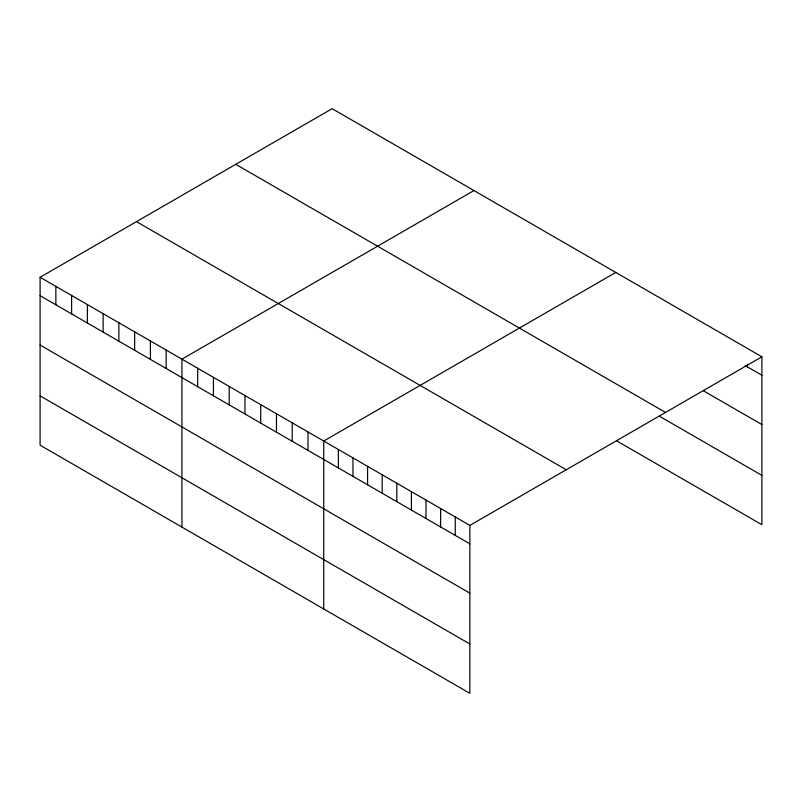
<?xml version="1.0" encoding="UTF-8"?>
<svg xmlns="http://www.w3.org/2000/svg" width="802" height="802" viewBox="0 0 802 802"><rect width="100%" height="100%" fill="white"/><g stroke="black" fill="none" stroke-linecap="round" stroke-linejoin="round"><path stroke-width="1.2" d="M40.1 277.281L469.862 525.4L469.862 693.319L40.1 445.2L40.1 277.281L332.138 108.681L761.9 356.8L761.9 524.719L616.828 440.96M473.952 190.555L181.924 359.166L181.924 527.084M615.776 272.439L323.747 441.04L323.747 608.959M469.862 525.4L761.9 356.8M745.198 365.592L761.9 375.236M703.454 390.815L761.9 424.559M235.758 164.32L665.53 412.439M659.615 416.338L761.9 475.385M136.47 221.643L566.242 469.761M40.1 295.707L469.862 543.836M40.1 345.04L469.862 593.169M40.1 395.867L469.862 643.996M747.284 364.339L747.284 366.795M455.255 516.969L455.255 535.395M440.639 508.528L440.639 526.964M426.032 500.097L426.032 518.523M411.416 491.656L411.416 510.092M396.81 483.225L396.81 501.651M382.193 474.784L382.193 493.22M367.587 466.353L367.587 484.779M352.97 457.912L352.97 476.348M338.354 449.481L338.354 467.907M307.988 431.947L307.988 450.373M292.229 422.844L292.229 441.28M276.469 413.752L276.469 432.178M260.71 404.649L260.71 423.085M244.951 395.556L244.951 413.982M229.202 386.454L229.202 404.89M213.442 377.361L213.442 395.787M197.683 368.258L197.683 386.694M166.164 350.063L166.164 368.499M150.405 340.97L150.405 359.396M134.646 331.868L134.646 350.304M118.886 322.775L118.886 341.201M103.137 313.672L103.137 332.108M87.378 304.57L87.378 323.005M71.619 295.477L71.619 313.903M55.859 286.374L55.859 304.81"/></g></svg>
